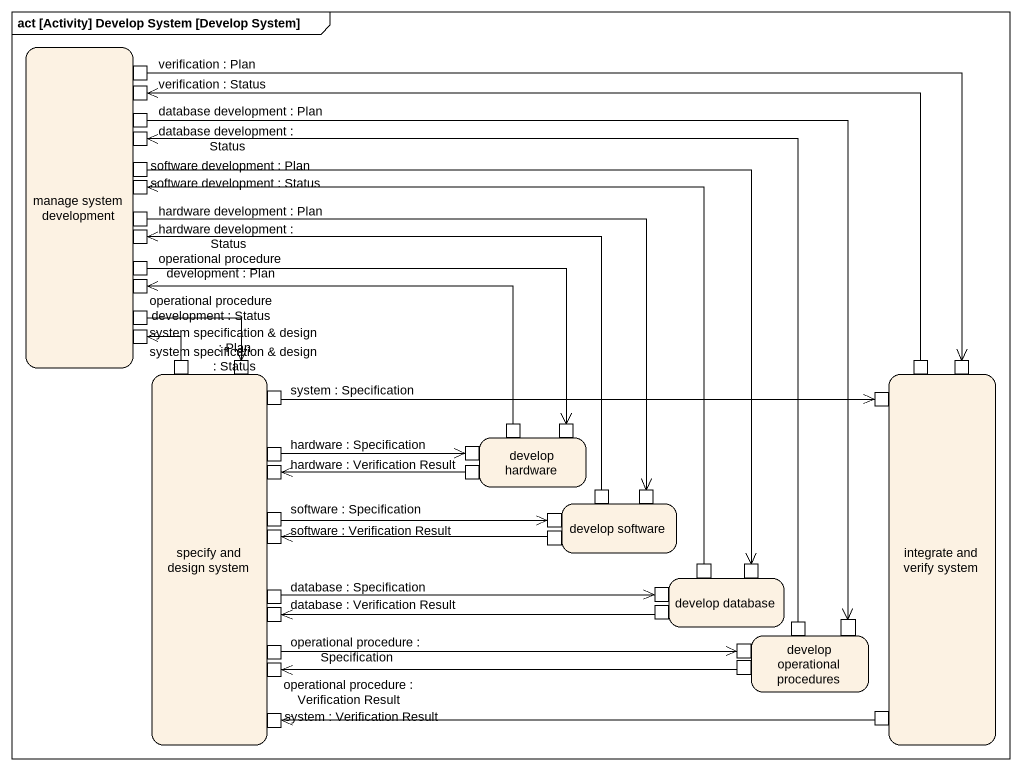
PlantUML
@startuml
mainframe act [Activity] Develop System [Develop System]
hide empty description
state "manage system development" as manage_system_development {
  state "verification : Plan" as verification_Plan <<outputPin>>
  state "database development : Plan" as database_development_Plan <<outputPin>>
  state "verification : Status" as verification_Status <<inputPin>>
  state "database development : Status" as database_development_Status <<inputPin>>
  state "software development : Plan" as software_development_Plan <<outputPin>>
  state "software development : Status" as software_development_Status <<inputPin>>
  state "hardware development : Plan" as hardware_development_Plan <<outputPin>>
  state "hardware development : Status" as hardware_development_Status <<inputPin>>
  state "operational procedure development : Plan" as operational_procedure <<outputPin>>
  state "operational procedure development : Status" as operational_procedure_2 <<inputPin>>
  state "system specification & design : Plan" as system_specification_design <<outputPin>>
  state "system specification & design : Status" as system_specification_design_2 <<inputPin>>
}
state "specify and design system" as specify_and_design_system {
  state pin1 <<outputPin>>
  state pin2 <<inputPin>>
  state "system : Specification" as system_Specification <<outputPin>>
  state "hardware : Specification" as hardware_Specification <<outputPin>>
  state "hardware : Verification Result" as hardware_Verification_Result <<inputPin>>
  state "software : Specification" as software_Specification <<outputPin>>
  state "software : Verification Result" as software_Verification_Result <<inputPin>>
  state "database : Verification Result" as database_Verification_Result <<inputPin>>
  state "database : Specification" as database_Specification <<outputPin>>
  state "operational procedure : Specification" as operational_procedure_3 <<outputPin>>
  state "operational procedure : Verification Result" as operational_procedure_4 <<inputPin>>
  state "system : Verification Result" as system_Verification_Result <<inputPin>>
}
state "integrate and verify system" as integrate_and_verify_system {
  state pin3 <<inputPin>>
  state pin4 <<outputPin>>
  state pin5 <<inputPin>>
  state pin22 <<outputPin>>
}
state "develop hardware" as develop_hardware {
  state pin6 <<inputPin>>
  state pin7 <<outputPin>>
  state pin8 <<inputPin>>
  state pin9 <<outputPin>>
}
state "develop software" as develop_software {
  state pin10 <<outputPin>>
  state pin11 <<inputPin>>
  state pin12 <<inputPin>>
  state pin13 <<outputPin>>
}
state "develop database" as develop_database {
  state pin14 <<inputPin>>
  state pin15 <<outputPin>>
  state pin16 <<outputPin>>
  state pin17 <<inputPin>>
}
state "develop operational procedures" as develop_operational {
  state pin18 <<inputPin>>
  state pin19 <<outputPin>>
  state pin20 <<outputPin>>
  state pin21 <<inputPin>>
}
verification_Plan -right-> pin5
database_development_Plan --> pin21
software_development_Plan --> pin17
hardware_development_Plan -right-> pin11
operational_procedure -right-> pin8
system_specification_design -right-> pin2
pin1 -up-> system_specification_design_2
system_Specification -right-> pin3
pin4 -left-> verification_Status
hardware_Specification -right-> pin6
pin7 -left-> operational_procedure_2
pin9 -left-> hardware_Verification_Result
pin10 -left-> hardware_development_Status
software_Specification -right-> pin12
pin13 -left-> software_Verification_Result
database_Specification -right-> pin14
pin15 -left-> database_Verification_Result
pin16 -up-> software_development_Status
operational_procedure_3 -right-> pin18
pin19 -left-> operational_procedure_4
pin20 -up-> database_development_Status
pin22 -left-> system_Verification_Result
@enduml
